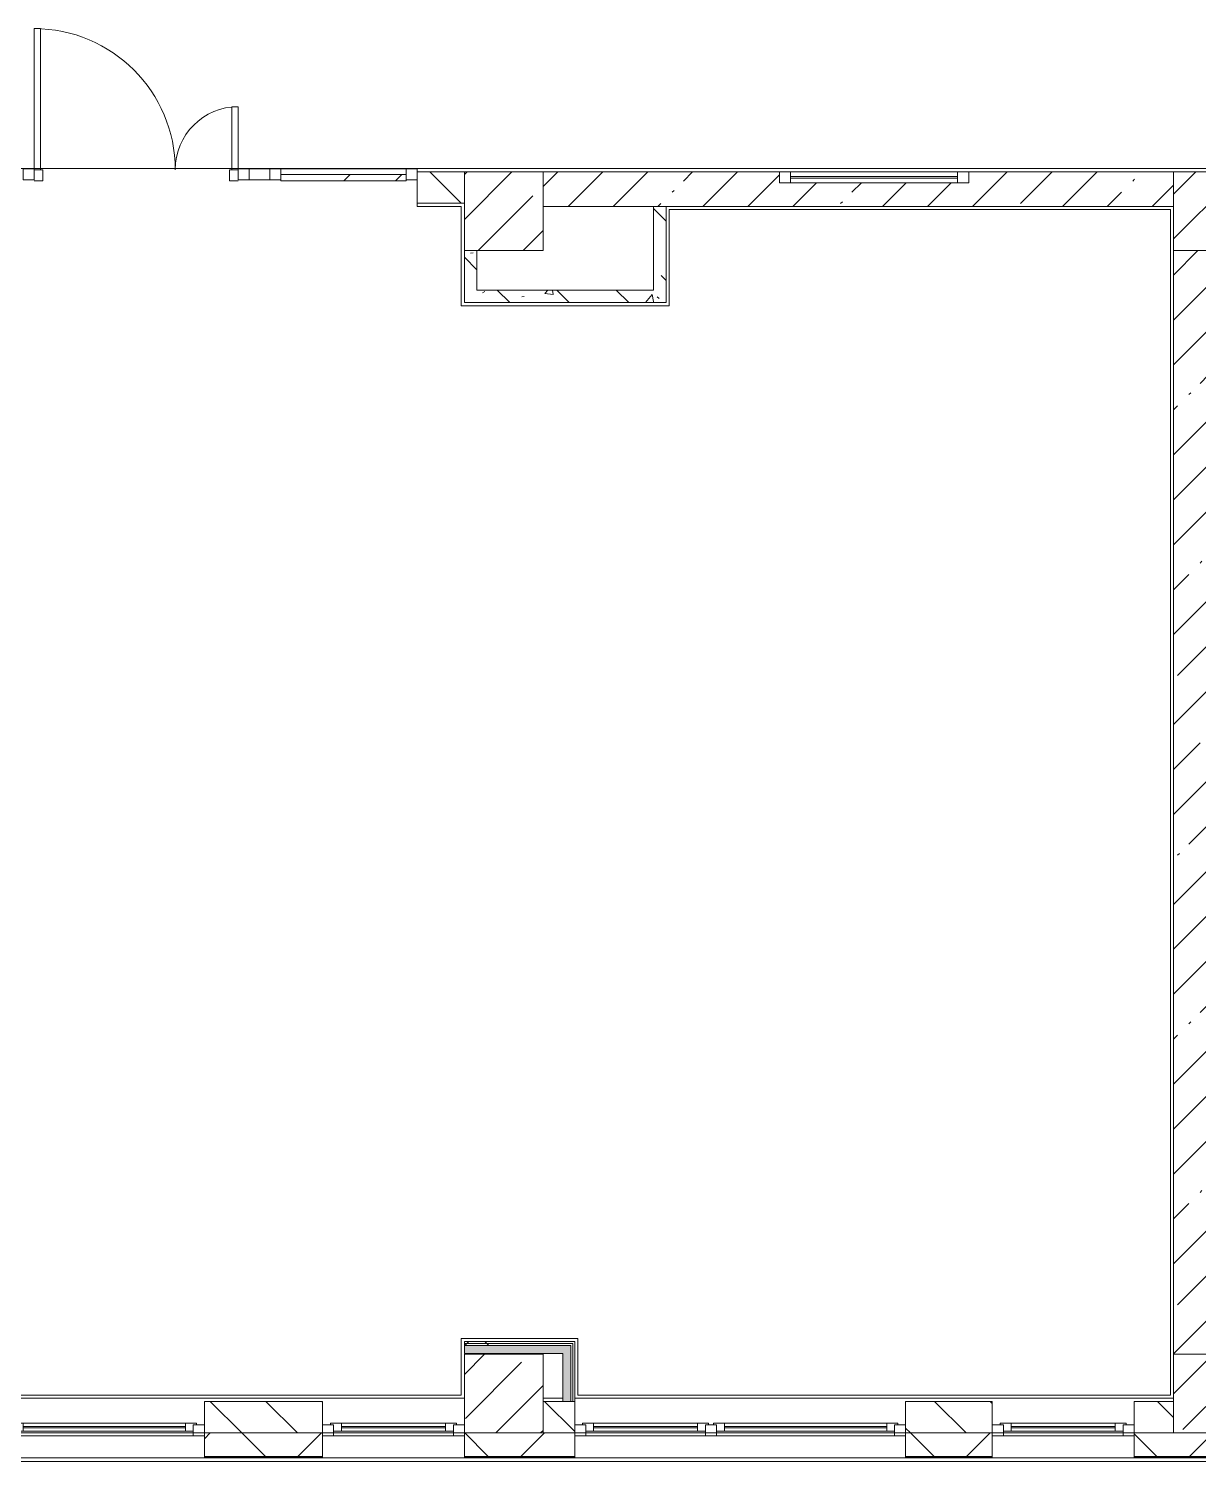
# Model space of a CAD drawing. Header units: millimetres. Extents: x 81368 to 286493, y -8553 to 29000.
# Drawn here: x 217628 to 225050, y -280 to 8808 of the extents above; entities that cross this region are included whole.
import ezdxf

# ---------------------------------------------------------------- set-up
doc = ezdxf.new("R2010")
doc.units = ezdxf.units.MM
for name, color, linetype, lineweight, true_color in [('A-DETL-GENF-7', 7, 'Continuous', 5, 0xaaaaaa), ('A-DOOR-6', 7, 'Continuous', 5, 0xaaaaaa), ('A-FLOR-3', 7, 'Continuous', 5, 0xaaaaaa), ('I-WALL-4', 7, 'Continuous', 5, 0xe7e7e7), ('I-WALL-5', 7, 'Continuous', 9, 0xe7e7e7), ('I-WALL-8', 7, 'Continuous', 5, 0x787878)]:
    doc.layers.add(name, color=color, linetype=linetype, lineweight=lineweight, true_color=true_color)
for name, color, linetype, lineweight in [('A-GLAZ-2', 7, 'Continuous', 5), ('A-GLAZ-CURT-1', 7, 'Continuous', 5), ('A-GLAZ-CWMG-2', 7, 'Continuous', 5), ('A-WALL', 7, 'Continuous', 9), ('A-WALL-6', 7, 'Continuous', 5), ('I-WALL-6', 7, 'Continuous', 5), ('S-COLS-1', 7, 'Continuous', 5)]:
    doc.layers.add(name, color=color, linetype=linetype, lineweight=lineweight)
pattern_1 = [(45, (159482.88, 0), (-285.1231, 285.1231), []), (45, (159768, 0), (-285.1231, 285.1231), [504.031, -100.806, 16.764, -84.042])]
pattern_2 = [(135, (159482.9, 0), (-377.1708, -377.1708), [533.4, -88.9, 17.78, -88.9]), (135, (159482.9, 376.94), (-377.1708, -377.1708), []), (50, (159482.9, 0), (637.6445, -55.7866), [66.675, -733.425]), (355, (159482.9, 0), (-123.3494, 668.699), [53.34, -586.74]), (100.451, (159536, -4.65), (514.299, 612.908), [56.665, -623.315]), (46.184, (159482.9, 177.8), (948.776, -147.15), [100.012, -1100.137]), (96.636, (159561.9, 165.5), (830.909, 865.997), [84.998, -934.973]), (351.184, (159482.9, 177.8), (830.918, 865.988), [80.01, -880.11]), (21, (159571.8, 133.35), (530.6506, -357.9283), [66.675, -733.425]), (326, (159571.8, 133.35), (216.308, 644.6585), [53.34, -586.74]), (71.451, (159616, 103.5), (746.9596, 286.7243), [56.665, -623.315]), (37.5, (159482.88, 0), (10.8105, 295.9426), [16.764, -562.864, 16.764, -578.866, -588.962]), (37.5, (159482.88, 0), (10.8105, 295.9426), [-1175.258, 16.764, -572.198]), (7.5, (159482.88, 0), (233.8692, 350.6318), [16.764, -322.834, 16.764, -549.529, -224.472]), (7.5, (159482.88, 0), (233.8692, 350.6318), [-905.891, 16.764, -207.708]), (327.5, (159284.63, 0), (474.5678, -20.0513), [16.764, -205.486, 16.764, -676.656, -920.115]), (327.5, (159284.63, 0), (474.5678, -20.0513), [-915.67, 16.764, -903.351]), (317.5, (159195.73, 0), (518.4522, 88.9934), [16.764, -272.161, 16.764, -443.738, -653.415]), (317.5, (159195.73, 0), (518.4522, 88.9934), [-749.427, 16.764, -636.651])]
pattern_3 = [(45, (159482.9, 0), (-530.33, 530.33), []), (135, (159482.9, 0), (-530.33, -530.33), [])]

# ---------------------------------------------------------------- blocks, each defined once
blk = doc.blocks.new('BSC_Колонна _Прямоугольная - 500х500-V32-1_2_3_птичка')
at = {"layer": 'S-COLS-1'}
h = blk.add_hatch(dxfattribs=at)
h.set_pattern_fill('FP_75', color=256, style=0, pattern_type=2)
h.set_pattern_definition([(45, (-61160, -7650), (-285.1231, 285.1231), []), (45, (-60874.88, -7650), (-285.123, 285.123), [504.031, -100.806, 16.764, -84.042])])
h.paths.add_polyline_path([(250, -250), (250, 250), (-250, 250), (-250, -250)])
for p, q in [((250, 250), (-250, 250)), ((-250, 250), (-250, -250)), ((250, -250), (250, 250)), ((-250, -250), (250, -250))]:
    blk.add_line(p, q, dxfattribs=at)
blk = doc.blocks.new('BSC_Колонна _Прямоугольная - 500х500-V39-1_2_3_птичка')
at = {"layer": 'S-COLS-1'}
h = blk.add_hatch(dxfattribs=at)
h.set_pattern_fill('FP_82', color=256, style=0, pattern_type=2)
h.set_pattern_definition([(45, (-61160, -150), (-285.123, 285.123), []), (45, (-60874.88, -150), (-285.123, 285.123), [504.031, -100.806, 16.764, -84.042])])
h.paths.add_polyline_path([(61.6, -250), (250, -250), (250, 250), (-250, 250), (-250, -250)])
for p, q in [((250, 250), (-250, 250)), ((-250, 250), (-250, -250)), ((250, -250), (250, 250)), ((-250, -250), (250, -250))]:
    blk.add_line(p, q, dxfattribs=at)
blk = doc.blocks.new('BSC_Колонна _Прямоугольная - 500х500-V40-1_2_3_птичка')
at = {"layer": 'S-COLS-1'}
h = blk.add_hatch(dxfattribs=at)
h.set_pattern_fill('FP_83', color=256, style=0, pattern_type=2)
h.set_pattern_definition([(45, (-65660, -150), (-285.1231, 285.1231), []), (45, (-65374.88, -150), (-285.1231, 285.1231), [504.031, -100.806, 16.764, -84.042])])
h.paths.add_polyline_path([(209, -250), (250, -250), (250, 250), (-250, 250), (-250, -250)])
for p, q in [((250, 250), (-250, 250)), ((-250, 250), (-250, -250)), ((250, -250), (250, 250)), ((-250, -250), (250, -250))]:
    blk.add_line(p, q, dxfattribs=at)
blk = doc.blocks.new('BSC_Колонна _Прямоугольная - 500х500-V43-1_2_3_птичка')
at = {"layer": 'S-COLS-1'}
h = blk.add_hatch(dxfattribs=at)
h.set_pattern_fill('FP_86', color=256, style=0, pattern_type=2)
h.set_pattern_definition([(45, (-65660, -7650), (-285.1231, 285.1231), []), (45, (-65374.88, -7650), (-285.1231, 285.1231), [504.031, -100.806, 16.764, -84.042])])
h.paths.add_polyline_path([(-30, -250), (250, -250), (250, 22), (220, 22), (220, 30), (250, 30), (250, 250), (-250, 250), (-250, -250)])
for p, q in [((220, 250), (-250, 250)), ((-250, 250), (-250, -250)), ((250, -250), (250, 22)), ((-250, -250), (250, -250))]:
    blk.add_line(p, q, dxfattribs=at)
blk = doc.blocks.new('120_Окно_СКБ_2Ст - 120_Окно_СКБ_2Ст 2100х2500 _мал створка справа_-V52-1_2_3_птичка')
at = {"layer": 'A-GLAZ-2'}
for p, q in [((-1050, -127), (-1050, -57)), ((-1050, -57), (-980, -57)), ((1050, -57), (-1050, -57)), ((-980, -57), (-980, -127)), ((150, -87), (-980, -87)), ((-980, -87), (-980, -127)), ((-930, -137), (-930, -87)), ((100, -137), (100, -87)), ((150, -127), (150, -57)), ((150, -57), (220, -57)), ((150, -127), (150, -87)), ((220, -57), (220, -127)), ((980, -87), (220, -87)), ((220, -87), (220, -127)), ((270, -137), (270, -87)), ((930, -137), (930, -87)), ((980, -127), (980, -57)), ((980, -57), (1050, -57)), ((980, -127), (980, -87)), ((1050, -57), (1050, -127)), ((-980, -127), (-1050, -127)), ((-1050, -127), (-1000, -127)), ((-980, -127), (-1000, -127)), ((-1000, -127), (-1000, -137)), ((-1000, -137), (170, -137)), ((170, -137), (-1000, -137)), ((-930, -107), (100, -107)), ((100, -117), (-930, -117)), ((220, -127), (150, -127)), ((170, -127), (150, -127)), ((170, -127), (200, -127)), ((170, -137), (170, -127)), ((220, -127), (200, -127)), ((200, -127), (200, -137)), ((200, -137), (1000, -137)), ((1000, -137), (200, -137)), ((270, -107), (930, -107)), ((930, -117), (270, -117)), ((1050, -127), (980, -127)), ((1000, -127), (980, -127)), ((1000, -127), (1050, -127)), ((1000, -137), (1000, -127))]:
    blk.add_line(p, q, dxfattribs=at)
blk = doc.blocks.new('120_Окно_СКБ_1Ст - 120_Окно_СКБ_1Ст 900х2500_h_-V69-1_2_3_птичка')
at = {"layer": 'A-GLAZ-2'}
for p, q in [((-450, -127), (-450, -57)), ((-450, -57), (-380, -57)), ((450, -57), (-450, -57)), ((-380, -57), (-380, -127)), ((380, -87), (-380, -87)), ((-380, -87), (-380, -127)), ((-330, -137), (-330, -87)), ((330, -137), (330, -87)), ((380, -127), (380, -57)), ((380, -57), (450, -57)), ((380, -127), (380, -87)), ((450, -57), (450, -127)), ((-380, -127), (-450, -127)), ((-450, -127), (-400, -127)), ((-380, -127), (-400, -127)), ((-400, -127), (-400, -137)), ((-400, -137), (400, -137)), ((400, -137), (-400, -137)), ((-330, -107), (330, -107)), ((330, -117), (-330, -117)), ((450, -127), (380, -127)), ((400, -127), (380, -127)), ((400, -127), (450, -127)), ((400, -137), (400, -127))]:
    blk.add_line(p, q, dxfattribs=at)
blk = doc.blocks.new('120_Окно_СКБ_1Ст - 120_Окно_СКБ_1Ст 900х2500_h_-V78-1_2_3_птичка')
at = {"layer": 'A-GLAZ-2'}
for p, q in [((-450, -127), (-450, -57)), ((-450, -57), (-380, -57)), ((450, -57), (-450, -57)), ((-380, -57), (-380, -127)), ((380, -87), (-380, -87)), ((-380, -87), (-380, -127)), ((-330, -137), (-330, -87)), ((330, -137), (330, -87)), ((380, -127), (380, -57)), ((380, -57), (450, -57)), ((380, -127), (380, -87)), ((450, -57), (450, -127)), ((-380, -127), (-450, -127)), ((-450, -127), (-400, -127)), ((-380, -127), (-400, -127)), ((-400, -127), (-400, -137)), ((-400, -137), (400, -137)), ((400, -137), (-400, -137)), ((-330, -107), (330, -107)), ((330, -117), (-330, -117)), ((450, -127), (380, -127)), ((400, -127), (380, -127)), ((400, -127), (450, -127)), ((400, -137), (400, -127))]:
    blk.add_line(p, q, dxfattribs=at)
blk = doc.blocks.new('Прямоугольный импост - 50 x 70 мм-31700031-1_2_3_птичка')
at = {"layer": 'A-GLAZ-CWMG-2'}
for p, q in [((-70, 35), (0, 35)), ((-70, -35), (-70, 35)), ((0, 35), (0, -35)), ((0, -35), (-70, -35))]:
    blk.add_line(p, q, dxfattribs=at)
blk = doc.blocks.new('Дверь_Витражная_остекление_ - ДВН_ДАО_Главный вход_1200 в свету-31742133-1_2_3_птичка')
at = {"layer": 'A-DETL-GENF-7'}
for p, q in [((-607.5, 925), (-647.5, 925)), ((-647.5, 925), (-647.5, 35)), ((-607.5, 30), (-607.5, 925)), ((647.5, 430), (607.5, 430)), ((607.5, 430), (607.5, 30)), ((647.5, 35), (647.5, 430)), ((-647.5, 30), (-607.5, 30)), ((-592.5, 30), (-647.5, 30)), ((-592.5, -40), (-592.5, 30)), ((592.5, -40), (592.5, 30)), ((592.5, 30), (647.5, 30)), ((607.5, 30), (647.5, 30)), ((-647.5, -40), (-592.5, -40)), ((647.5, -40), (592.5, -40))]:
    blk.add_line(p, q, dxfattribs=at)
at = {"layer": 'A-DOOR-6'}
for p, q in [((-647.5, 925), (-647.5, 35)), ((647.5, 430), (647.5, 35))]:
    blk.add_line(p, q, dxfattribs=at)
for centre, radius, start, end in [((-647.5, 30), 895, 360, 90), ((647.5, 30), 400, 90, 180)]:
    blk.add_arc(centre, radius, start, end, dxfattribs=at)
blk = doc.blocks.new('Системная панель - Стемалит - 40мм-31720939-1_2_3_птичка')
at = {"layer": 'A-GLAZ-CURT-1'}
for p, q in [((65, 35), (-65, 35)), ((-65, 35), (-65, -35)), ((65, -35), (65, 35)), ((-65, -35), (65, -35))]:
    blk.add_line(p, q, dxfattribs=at)
blk = doc.blocks.new('Прямоугольный импост - 50 x 70 мм-31687886-1_2_3_птичка')
at = {"layer": 'A-GLAZ-CWMG-2'}
for p, q in [((-35, 35), (35, 35)), ((-35, -35), (-35, 35)), ((35, 35), (35, -35)), ((35, -35), (-35, -35))]:
    blk.add_line(p, q, dxfattribs=at)
blk = doc.blocks.new('Прямоугольный импост - 50 x 70 мм-V178-1_2_3_птичка')
at = {"layer": 'A-GLAZ-CWMG-2'}
for p, q in [((0, 35), (-70, 35)), ((-70, 35), (-70, -35)), ((0, -35), (0, 35)), ((-70, -35), (0, -35))]:
    blk.add_line(p, q, dxfattribs=at)
blk = doc.blocks.new('Системная панель - Стекло - 40мм-V184-1_2_3_птичка')
at = {"layer": 'A-GLAZ-CURT-1'}
h = blk.add_hatch(dxfattribs=at)
h.set_pattern_fill('FP_189', color=256, style=0, pattern_type=2)
h.set_pattern_definition([(45, (-60642.5, -7383), (-1414.214, 1414.214), [1000, -3000]), (45, (-61642.5, -7883), (-1414.214, 1414.214), [3000, -1000]), (45, (-59642.5, -8383), (-1414.214, 1414.214), [1000, -3000])])
h.paths.add_polyline_path([(397.5, -40), (397.5, 0), (-397.5, 0), (-397.5, -40), (395.1, -40)])
for p, q in [((397.5, 0), (-397.5, 0)), ((-397.5, 0), (-397.5, -40)), ((397.5, -40), (397.5, 0)), ((-397.5, -40), (397.5, -40))]:
    blk.add_line(p, q, dxfattribs=at)
blk = doc.blocks.new('Прямоугольный импост - 50 x 70 мм-31702100-1_2_3_птичка')
at = {"layer": 'A-GLAZ-CWMG-2'}
for p, q in [((-35, 35), (35, 35)), ((-35, -35), (-35, 35)), ((35, 35), (35, -35)), ((35, -35), (-35, -35))]:
    blk.add_line(p, q, dxfattribs=at)
blk = doc.blocks.new('Прямоугольный импост - 50 x 70 мм-31720914-1_2_3_птичка')
at = {"layer": 'A-GLAZ-CWMG-2'}
blk.add_line((24940, 7918), (24145, 7918), dxfattribs=at)
blk = doc.blocks.new('120_Окно_СКБ_1Ст - 120_Окно_СКБ_1Ст 400х1200 EI30-24228621-1_2_3_птичка')
at = {"layer": 'A-GLAZ-2'}
for p, q in [((-600, 40), (-600, 110)), ((-600, 110), (-530, 110)), ((600, 110), (-600, 110)), ((-530, 110), (-530, 40)), ((530, 40), (530, 110)), ((530, 110), (600, 110)), ((600, 110), (600, 40)), ((-530, 40), (-600, 40)), ((-600, 40), (600, 40)), ((530, 80), (-530, 80)), ((530, 70), (-530, 70)), ((600, 40), (530, 40))]:
    blk.add_line(p, q, dxfattribs=at)

msp = doc.modelspace()

# ---------------------------------------------------------------- hatches: boundary and pattern name
at = {"layer": 'A-WALL-6'}
h = msp.add_hatch(dxfattribs=at)
h.set_pattern_fill('FP_100', color=256, style=0, pattern_type=2)
h.set_pattern_definition([(135, (159482.88, 0), (-176.7767, -176.7767), [])])
h.paths.add_polyline_path([(216642.9, -100), (216642.9, 100), (216392.9, 100), (216392.9, -100)])
h.paths.add_polyline_path([(207392.9, -100), (207642.9, -100), (207642.9, 100), (207392.9, 100)])
h.paths.add_polyline_path([(208542.9, -100), (209254.4, -100), (209254.4, 100), (208542.9, 100)])
h.paths.add_polyline_path([(224642.9, -100), (224892.9, -100), (224892.9, 100), (224642.9, 100)])
h.paths.add_polyline_path([(223492.9, -100), (223742.9, -100), (223742.9, 100), (223192.9, 100), (223192.9, -100)])
h.paths.add_polyline_path([(211354.4, -100), (211392.9, -94.7), (211392.9, 100), (211354.4, 100)])
h.paths.add_polyline_path([(220892.9, -100), (221092.9, -100), (221092.9, 100), (220892.9, 100), (220892.9, 42.9)])
h.paths.add_polyline_path([(211892.9, -100), (212792.9, -100), (212792.9, 100), (211892.9, 100), (211892.9, -25.1)])
h.paths.add_polyline_path([(218742.9, -100), (219492.9, -100), (219492.9, 100), (218742.9, 100)])
h = msp.add_hatch(dxfattribs=at)
h.set_pattern_fill('FP_89', color=256, style=0, pattern_type=2)
h.set_pattern_definition([(45, (159482.9, 0), (-353.5534, 353.5534), []), (135, (159482.9, 0), (-353.5534, -353.5534), [])])
h.paths.add_polyline_path([(235176.7, -250), (235182.9, -250), (235182.9, -100), (233462.9, -100), (233462.9, -250), (235174.9, -250)])
h.paths.add_polyline_path([(227210.8, -250), (230142.9, -250), (230142.9, -100), (226542.9, -100), (226542.9, -250)])
h.paths.add_polyline_path([(231718.9, -250), (231762.9, -250), (231762.9, -100), (231042.9, -101.8), (231042.9, -250), (231562.9, -250)])
h.paths.add_polyline_path([(221092.9, -250), (221092.9, -100), (220392.9, -100), (220392.9, -250), (220704.5, -250)])
h.paths.add_polyline_path([(223192.9, -250), (223742.9, -250), (223742.9, -100), (223192.9, -100), (223192.9, -121.3)])
h.paths.add_polyline_path([(219492.9, -250), (219492.9, -100), (218742.9, -100), (218742.9, -250)])
h.paths.add_polyline_path([(216642.9, -250), (216642.9, -100), (215892.9, -100), (215892.9, -250), (216057.1, -250)])
h.paths.add_polyline_path([(224642.9, -250), (225642.9, -250), (225642.9, -100), (224642.9, -100), (224642.9, -118)])
h.paths.add_polyline_path([(211354.4, -250), (212792.9, -250), (212792.9, -100), (211354.4, -100), (211354.4, -150.7)])
h.paths.add_polyline_path([(209254.4, -250), (209254.4, -100), (208542.9, -100), (208542.9, -250), (208621.3, -250)])
h.paths.add_polyline_path([(207642.9, -250), (207642.9, -100), (206892.9, -100), (206892.9, -250)])
h.paths.add_polyline_path([(203792.9, -250), (203792.9, -100), (202220.4, -100), (202220.4, -250), (203044.4, -250)])
h.paths.add_polyline_path([(200120.4, -250), (200120.4, -100), (199422.9, -100), (199422.9, -250)])
h.paths.add_polyline_path([(198522.9, -250), (198522.9, -100), (197472.9, -100), (197472.9, -250), (198397.1, -250)])
h.paths.add_polyline_path([(196572.9, -250), (196572.9, -100), (195452.9, -100), (195452.9, -250), (196538.1, -250)])
h.paths.add_polyline_path([(193352.9, -250), (193352.9, -100), (192492.9, -100), (192492.9, -250)])
h.paths.add_polyline_path([(189692.9, -250), (189692.9, -100), (188692.6, -100), (188692.6, -250), (189102.3, -250)])
h.paths.add_polyline_path([(187792.6, -250), (187792.6, -100), (186792.9, -100), (186792.9, -250)])
h.paths.add_polyline_path([(181092.9, -250), (182117.9, -250), (182117.9, -100), (181092.9, -100), (181092.9, -226)])
h.paths.add_polyline_path([(175092.9, -250), (175092.9, -100), (174342.9, -100), (174342.9, -250)])
h.paths.add_polyline_path([(185892.9, -250), (185892.9, -100), (184917.9, -100), (184917.9, -250), (185384.4, -250)])
h.paths.add_polyline_path([(175992.9, -250), (176742.9, -250), (176742.9, -100), (175992.9, -100), (175992.9, -238.7)])
h.paths.add_polyline_path([(178842.9, -250), (180192.9, -250), (180192.9, -100), (178842.9, -100), (178842.9, -231.6)])
h.paths.add_polyline_path([(160288.6, -250), (163212.9, -250), (163212.9, -100), (159222.9, -100), (159222.9, -250), (159592.9, -250)])
h.paths.add_polyline_path([(167142.9, -250), (167742.6, -250), (167742.6, -100), (166312.9, -100), (166312.9, -250), (166794.9, -250)])
h.paths.add_polyline_path([(171492.9, -250), (172242.9, -248), (172242.9, -100), (171492.9, -100), (171492.9, -249.9)])
h.paths.add_polyline_path([(169392.9, -250), (169392.9, -100), (168642.6, -100), (168642.6, -250), (168653.8, -250)])
at = {"layer": 'I-WALL-4'}
msp.add_hatch(color=256, dxfattribs=at).paths.add_polyline_path([(221017.9, 405), (221067.9, 405), (221067.9, 455), (220392.9, 455), (220392.9, 405), (220892.9, 405)])
at = {"layer": 'I-WALL-5'}
msp.add_hatch(color=256, dxfattribs=at).paths.add_polyline_path([(221017.9, 100), (221067.9, 100), (221067.9, 405), (221017.9, 405), (221017.9, 120)])
at = {"layer": 'I-WALL-6'}
h = msp.add_hatch(dxfattribs=at)
h.set_pattern_fill('FP_99', color=256, style=0, pattern_type=2)
h.set_pattern_definition([(135, (159482.9, 0), (-353.5534, -353.5534), [])])
h.paths.add_polyline_path([(220092.9, 7700), (220392.9, 7700), (220392.9, 7900), (220092.9, 7900)])
h.paths.add_polyline_path([(216662.9, 7700), (217592.9, 7700), (217592.9, 7900), (216392.9, 7900), (216392.9, 7700), (216466.5, 7700)])
h = msp.add_hatch(dxfattribs=at)
h.set_pattern_fill('FP_69', color=256, style=0, pattern_type=2)
h.set_pattern_definition(pattern_1)
h.paths.add_polyline_path([(220892.9, 7680), (224892.9, 7680), (224892.9, 7900), (223592.9, 7900), (223592.9, 7830), (222392.9, 7830), (222392.9, 7900), (220892.9, 7900)])
h = msp.add_hatch(dxfattribs=at)
h.set_pattern_fill('FP_69', color=256, style=0, pattern_type=2)
h.set_pattern_definition(pattern_1)
h.paths.add_polyline_path([(225112.9, 400), (225112.9, 7400), (224892.9, 7400), (224892.9, 400)])
h = msp.add_hatch(dxfattribs=at)
h.set_pattern_fill('FP_187', color=256, style=0, pattern_type=2)
h.set_pattern_definition(pattern_3)
h.paths.add_polyline_path([(220392.9, 467.5), (221092.9, 467.5), (221092.9, 480), (220392.9, 480)])
h = msp.add_hatch(dxfattribs=at)
h.set_pattern_fill('FP_187', color=256, style=0, pattern_type=2)
h.set_pattern_definition(pattern_3)
h.paths.add_polyline_path([(220392.9, 455), (221080.4, 455), (221080.4, 467.5), (220392.9, 467.5)])
at = {"layer": 'I-WALL-8'}
h = msp.add_hatch(dxfattribs=at)
h.set_pattern_fill('FP_98', color=256, style=0, pattern_type=2)
h.set_pattern_definition(pattern_2)
h.paths.add_polyline_path([(221672.9, 7070), (221672.9, 7680), (221592.9, 7680), (221592.9, 7070), (221633.9, 7070)])
h = msp.add_hatch(dxfattribs=at)
h.set_pattern_fill('FP_98', color=256, style=0, pattern_type=2)
h.set_pattern_definition(pattern_2)
h.paths.add_polyline_path([(220472.9, 7070), (220472.9, 7400), (220392.9, 7400), (220392.9, 7070)])
h = msp.add_hatch(dxfattribs=at)
h.set_pattern_fill('FP_98', color=256, style=0, pattern_type=2)
h.set_pattern_definition(pattern_2)
h.paths.add_polyline_path([(221592.9, 7070), (221592.9, 7150), (220472.9, 7150), (220472.9, 7070), (221112.9, 7070)])

# ---------------------------------------------------------------- linework, layer by layer
at = {"layer": 'A-FLOR-3'}
for p, q in [((198222.9, 7920), (225399.2, 7920)), ((220092.9, 7680), (220092.9, 7700)), ((220372.9, 7680), (220092.9, 7680)), ((220372.9, 7050), (220372.9, 7680)), ((224872.9, 7660), (221692.9, 7660)), ((221692.9, 7660), (221692.9, 7050)), ((224872.9, 140), (224872.9, 7660)), ((221692.9, 7050), (220372.9, 7050)), ((220372.9, 140), (220372.9, 500)), ((220372.9, 500), (221112.9, 500)), ((221112.9, 500), (221112.9, 140)), ((216662.9, 140), (220372.9, 140)), ((221112.9, 140), (224872.9, 140))]:
    msp.add_line(p, q, dxfattribs=at)
at = {"layer": 'A-WALL'}
for p, q in [((221672.9, 7680), (221592.9, 7680)), ((221080.4, 467.5), (220392.9, 467.5)), ((221067.9, 455), (220392.9, 455)), ((221067.9, 455), (221067.9, 100)), ((221080.4, 467.5), (221080.4, 100)), ((219492.9, -100), (218742.9, -100)), ((221092.9, -100), (220892.9, -100)), ((223742.9, -100), (223192.9, -100)), ((224892.9, -100), (224642.9, -100)), ((218742.9, -250), (219492.9, -250)), ((218742.9, -253), (219492.9, -253)), ((220392.9, -250), (221092.9, -250)), ((220392.9, -253), (221092.9, -253)), ((223192.9, -250), (223742.9, -250)), ((223192.9, -253), (223742.9, -253)), ((224642.9, -250), (225642.9, -250)), ((224642.9, -253), (225642.9, -253))]:
    msp.add_line(p, q, dxfattribs=at)
at = {"layer": 'A-WALL-6'}
for p, q in [((219492.9, 100), (218742.9, 100)), ((218742.9, 100), (218742.9, -258)), ((219492.9, -258), (219492.9, 100)), ((221017.9, 100), (220892.9, 100)), ((221092.9, -258), (221092.9, 100)), ((223742.9, 100), (223192.9, 100)), ((223192.9, 100), (223192.9, -258)), ((223742.9, -258), (223742.9, 100)), ((224892.9, 100), (224642.9, 100)), ((224642.9, 100), (224642.9, -258)), ((216642.9, -100), (218742.9, -100)), ((219492.9, -100), (220392.9, -100)), ((220392.9, -100), (220392.9, -258)), ((221092.9, -100), (223192.9, -100)), ((223742.9, -100), (224642.9, -100)), ((223742.9, -258), (209254.4, -258)), ((223742.9, -258), (231762.9, -258)), ((231762.9, -280), (159192.9, -280))]:
    msp.add_line(p, q, dxfattribs=at)
at = {"layer": 'I-WALL-6'}
for p, q in [((220392.9, 7900), (220092.9, 7900)), ((220092.9, 7900), (220092.9, 7700)), ((222392.9, 7900), (220892.9, 7900)), ((224892.9, 7900), (223592.9, 7900)), ((220092.9, 7700), (220392.9, 7700)), ((220892.9, 7680), (221592.9, 7680)), ((221592.9, 7680), (221592.9, 7150)), ((221672.9, 7070), (221672.9, 7680)), ((221672.9, 7680), (224892.9, 7680)), ((220392.9, 7400), (220392.9, 7070)), ((220472.9, 7150), (220472.9, 7400)), ((224892.9, 7400), (224892.9, 400)), ((221592.9, 7150), (220472.9, 7150)), ((220392.9, 7070), (221672.9, 7070)), ((221092.9, 480), (220392.9, 480)), ((220392.9, 480), (220392.9, 405)), ((221092.9, 100), (221092.9, 480)), ((220392.9, 405), (221017.9, 405)), ((221017.9, 405), (221017.9, 100)), ((216642.2, 120), (220392.9, 120)), ((220892.9, 120), (221017.9, 120)), ((221017.9, 100), (221092.9, 100)), ((221092.1, 120), (224892.9, 120))]:
    msp.add_line(p, q, dxfattribs=at)

# ---------------------------------------------------------------- block references
at = {"layer": 'A-DOOR-6'}
msp.add_blockref('Дверь_Витражная_остекление_ - ДВН_ДАО_Главный вход_1200 в свету-31742133-1_2_3_птичка', (218310.4, 7883), dxfattribs=at)
at = {"layer": 'A-GLAZ-2'}
msp.add_blockref('120_Окно_СКБ_1Ст - 120_Окно_СКБ_1Ст 400х1200 EI30-24228621-1_2_3_птичка', (222992.9, 7790), dxfattribs=at)
at = {"layer": 'A-GLAZ-2', "rotation": 180}
for name, p in [('120_Окно_СКБ_2Ст - 120_Окно_СКБ_2Ст 2100х2500 _мал створка справа_-V52-1_2_3_птичка', (217692.9, -175)), ('120_Окно_СКБ_1Ст - 120_Окно_СКБ_1Ст 900х2500_h_-V78-1_2_3_птичка', (219942.9, -175)), ('120_Окно_СКБ_2Ст - 120_Окно_СКБ_2Ст 2100х2500 _мал створка справа_-V52-1_2_3_птичка', (222142.9, -175)), ('120_Окно_СКБ_1Ст - 120_Окно_СКБ_1Ст 900х2500_h_-V69-1_2_3_птичка', (224192.9, -175))]:
    msp.add_blockref(name, p, dxfattribs=at)
at = {"layer": 'A-GLAZ-CURT-1'}
for name, p in [('Системная панель - Стемалит - 40мм-31720939-1_2_3_птичка', (219092.9, 7883)), ('Системная панель - Стекло - 40мм-V184-1_2_3_птичка', (219625.4, 7883))]:
    msp.add_blockref(name, p, dxfattribs=at)
at = {"layer": 'A-GLAZ-CWMG-2', "rotation": 180}
msp.add_blockref('Прямоугольный импост - 50 x 70 мм-V178-1_2_3_птичка', (217592.9, 7883), dxfattribs=at)
at = {"layer": 'A-GLAZ-CWMG-2', "extrusion": (0, 0, -1), "rotation": 180}
for name, p in [('Прямоугольный импост - 50 x 70 мм-31687886-1_2_3_птичка', (-218992.9, 7883)), ('Прямоугольный импост - 50 x 70 мм-31702100-1_2_3_птичка', (-219192.9, 7883)), ('Прямоугольный импост - 50 x 70 мм-31700031-1_2_3_птичка', (-220092.9, 7883))]:
    msp.add_blockref(name, p, dxfattribs=at)
at = {"layer": 'A-GLAZ-CWMG-2'}
msp.add_blockref('Прямоугольный импост - 50 x 70 мм-31720914-1_2_3_птичка', (195082.9, 0), dxfattribs=at)
at = {"layer": 'S-COLS-1'}
for name, p in [('BSC_Колонна _Прямоугольная - 500х500-V32-1_2_3_птичка', (220642.9, 7650)), ('BSC_Колонна _Прямоугольная - 500х500-V43-1_2_3_птичка', (225142.9, 7650)), ('BSC_Колонна _Прямоугольная - 500х500-V39-1_2_3_птичка', (220642.9, 150)), ('BSC_Колонна _Прямоугольная - 500х500-V40-1_2_3_птичка', (225142.9, 150))]:
    msp.add_blockref(name, p, dxfattribs=at)

doc.saveas('drawing.dxf')
